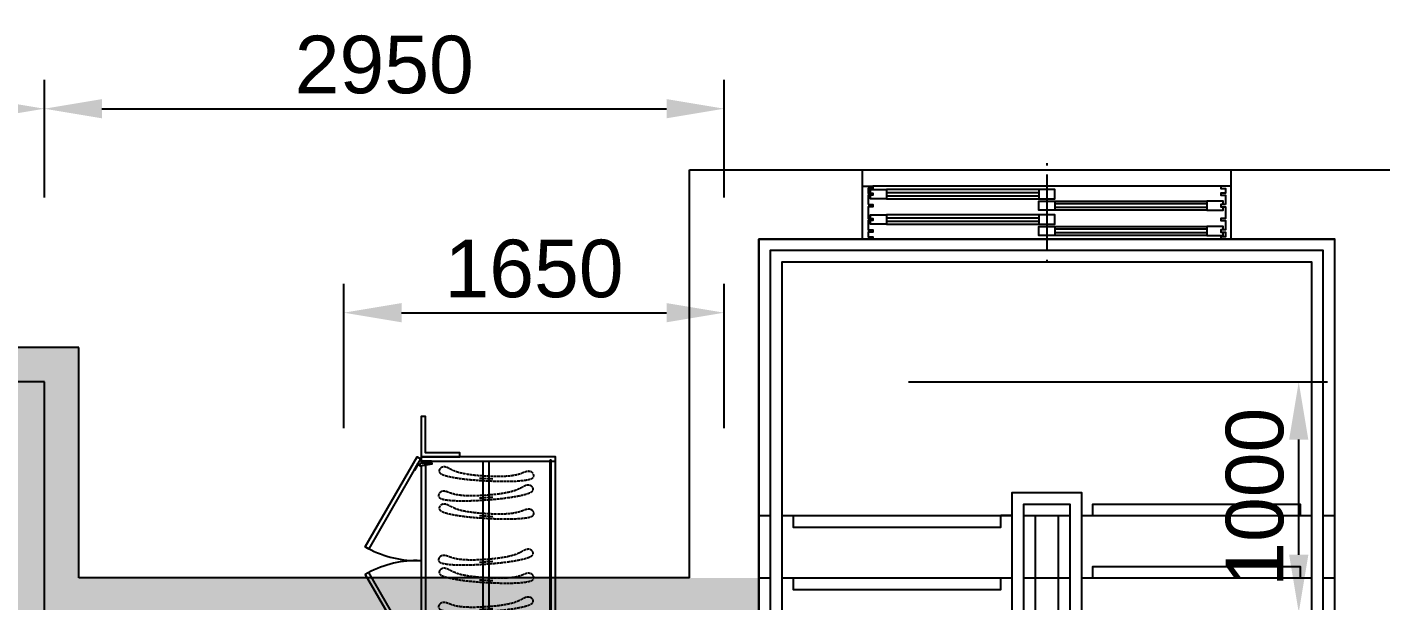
# Model space of a CAD drawing. Header units: millimetres. Extents: x 140860 to 617150, y 61650 to 208518.
# Drawn here: x 545615 to 551490, y 104027 to 106517 of the extents above; entities that cross this region are included whole.
import ezdxf

# ---------------------------------------------------------------- set-up
doc = ezdxf.new("R2010")
doc.units = ezdxf.units.MM
doc.linetypes.add('ACAD_ISO02W100', pattern=[15, 12, -3])
doc.linetypes.add('CENTER', pattern=[50.800000000000004, 31.75, -6.35, 6.35, -6.35])
for name, color, linetype in [('CEN', 1, 'CENTER'), ('DIM', 3, 'Continuous'), ('FIN', 5, 'Continuous'), ('FUN', 3, 'Continuous'), ('HAT', 9, 'Continuous'), ('WAL', 2, 'Continuous'), ('WIN', 4, 'Continuous')]:
    doc.layers.add(name, color=color, linetype=linetype)
doc.styles.get("Standard").update_dxf_attribs({"font": 'arial.ttf'})
doc.dimstyles.new('치수100', dxfattribs={"dimscale": 100, "dimtxt": 2.5, "dimasz": 2.5, "dimexe": 1.25, "dimexo": 8, "dimtad": 1, "dimtxsty": 'Standard', "dimcen": 2.5, "dimadec": 0, "dimazin": 0, "dimtfac": 1, "dimtmove": 0, "dimatfit": 1, "dimfxl": 1, "dimarcsym": 0})

# ---------------------------------------------------------------- blocks, each defined once
blk = doc.blocks.new('*U14')
at = {"color": 8}
for p, q in [((57.83243725977809, 612.6049635290054), (27.5215481273226, 595.1049635289982)), ((27.5215481273226, 595.1049635289982), (28.38714795086344, 593.6057006556128)), ((28.38714795086344, 593.6057006556128), (58.69803708331528, 611.1057006556165)), ((33.82439095215523, 587.8136966245928), (31.01290458155563, 595.1216819531709)), ((38.38306119810295, 586.8394749202542), (32.95422119900832, 596.242501624847)), ((57.83243725977809, 612.6049635290054), (58.69803708331528, 611.1057006556165)), ((842.1675627402219, 612.6049635290054), (841.3019629166847, 611.1057006556165)), ((871.6128520491366, 593.6057006556128), (841.3019629166847, 611.1057006556165)), ((842.1675627402219, 612.6049635290054), (872.4784518726774, 595.1049635289982)), ((861.616938801897, 586.8394749202542), (867.0457788009917, 596.242501624847)), ((866.1756090478448, 587.8136966245928), (868.9870954184444, 595.1216819531709)), ((872.4784518726774, 595.1049635289982), (871.6128520491366, 593.6057006556128)), ((25.39589974767296, 582), (18, 582)), ((18.00000000000364, 537.220735255616), (18, 577.220735255616)), ((18, 577.220735255616), (27.56525603190312, 577.220735255616)), ((18.00000000000364, 537.220735255616), (25.82360810978935, 537.2207352556123)), ((25, 577.220735255616), (25.00000000000728, 537.220735255616)), ((863.5368516455974, 564), (36.46314835440216, 564)), ((860.8489944619587, 582), (39.15100553804086, 582)), ((882, 577.220735255616), (872.4347439680969, 577.220735255616)), ((881.9999999999964, 537.220735255616), (874.1763918902107, 537.2207352556123)), ((882, 582), (874.604100252327, 582)), ((875, 577.220735255616), (874.9999999999927, 537.220735255616)), ((881.9999999999964, 537.220735255616), (882, 577.220735255616)), ((18, 0), (882, 0))]:
    blk.add_line(p, q, dxfattribs=at)
at = {"color": 1}
blk.add_line((450, 600.0000000000009), (450, 582.0000000000009), dxfattribs=at)
at = {"color": 8, "linetype": 'Continuous'}
for p, q in [((18, 312.5000000003492), (882, 312.5000000003492)), ((18, 287.500000000349), (882, 287.500000000313))]:
    blk.add_line(p, q, dxfattribs=at)
at = {"color": 8, "linetype": 'ACAD_ISO02W100'}
for p, q in [((69.5204203092544, 328.6517427610816), (69.5204203092544, 271.3482572395587)), ((152.8612018216909, 328.5888318767457), (149.0659125466454, 271.4111681238946)), ((237.6932180426747, 328.5914608660299), (241.4084455153488, 271.4085391346103)), ((366.992655482899, 328.6009644827253), (363.5825564197958, 271.399035517915)), ((443.2328378472207, 328.5769359098364), (447.3710003632391, 271.4230640908039)), ((645.3631450221792, 328.6009644827253), (641.953045959076, 271.399035517915)), ((721.603327386501, 328.5769359098364), (725.7414899025193, 271.4230640908039)), ((807.9628132936214, 328.6124017163238), (804.9609263731163, 271.3875982843165))]:
    blk.add_line(p, q, dxfattribs=at)
for p, q in [((13, 23), (887, 23)), ((13, 23), (13, 18)), ((13, 18), (887, 18)), ((887, 23), (887, 18))]:
    blk.add_line(p, q)
for points in [[(9, 584.41154273188), (398.7114317030082, 809.4115427318616), (389.7114317030082, 824.9999999999816), (0, 600)], [(891, 584.41154273188), (501.2885682969918, 809.4115427318616), (510.2885682969918, 824.9999999999816), (900, 600)]]:
    blk.add_lwpolyline(points, close=True)
for points in [[(18, 22.99999999999992), (18, 582), (0, 582), (0, 0), (18, 0), (18, 17.99999999999994)], [(882, 17.99999999999989), (882, 0), (900, 0), (900, 582), (882, 582), (882, 22.99999999999989)]]:
    blk.add_lwpolyline(points)
at = {"color": 8}
for points in [[(28.58840734937257, 576.7975155827024), (25.79029262526819, 537.5929220807028, 0.3918425513240941), (26.78361175336249, 536.3536033712243), (32.2137573515829, 535.5427447126475), (39.8232164833862, 586.501651758086), (29.36618043846829, 585.5508679813555, 0.8350501042338211)], [(871.4115926506274, 576.7975155827024), (874.2097073747318, 537.5929220807028, -0.3918425513240941), (873.2163882466375, 536.3536033712243), (867.7862426484171, 535.5427447126475), (860.1767835166138, 586.501651758086), (870.6338195615317, 585.5508679813555, -0.8350501042338211)]]:
    blk.add_lwpolyline(points, format="xyb", close=True, dxfattribs=at)
at = {"color": 1}
for centre, start, end in [((0, 600), 1.144999685326866e-13, 29.99999999999526), ((900, 600), 149.9999999999965, 179.9999999999999)]:
    blk.add_arc(centre, 450, start, end, dxfattribs=at)
at = {"color": 8}
for centre, start, end in [((35.66415754245827, 585.269715162767), 125.8738505391974, 169.4815578102439), ((864.3358424575417, 585.269715162767), 10.51844218975561, 54.12614946079784), ((35.66415754245827, 585.269715162767), 20.90886654812152, 30.00000000005818), ((864.3358424575417, 585.269715162767), 149.9999999999449, 159.0911334518781)]:
    blk.add_arc(centre, 3.139519514975, start, end, dxfattribs=at)
at = {"color": 8, "linetype": 'ACAD_ISO02W100'}
for points in [[(59.48765630746493, 300.000000000291), (59.48765630746493, 383.5598934752634), (69.39593159042488, 482.4603874194618), (86.37986854280462, 512.476105864971), (109.8922687216505, 498.8189326136674), (112.1002071342227, 472.7638035616656), (86.37986854280462, 433.2405727343466), (79.09070730096937, 353.5336097028921), (79.09070730096937, 300.000000000291), (79.09070730096937, 246.4663902976899), (86.37986854280553, 166.7594272662355), (112.1002071342236, 127.2361964389167), (109.8922687216518, 101.1810673869148), (86.37986854280553, 87.52389413561116), (69.39593159042579, 117.5396125811203), (59.48765630746539, 216.4401065253186), (59.48765630746493, 300.0000000002909)], [(140.9528222108011, 300.6644838666478), (146.4871097788837, 384.0409041463798), (162.9239461753214, 482.0680025976044), (181.8585739852524, 510.8929455793669), (204.4148142648237, 495.7085006492237), (204.8922373751475, 469.5643462524199), (176.6106947968174, 431.8313906078268), (164.0584357864022, 352.7822121108774), (160.5128306123079, 299.3661466273558), (156.9672254382131, 245.9500811438343), (158.9612791601867, 165.9353601416274), (182.0074650160104, 124.7954171447593), (178.0787072808898, 98.94373239097743), (153.7133999717516, 86.87380517008727), (138.7547374373094, 117.9484875237842), (135.4185346427194, 217.2880635869157), (140.9528222108011, 300.6644838666477)], [(229.5391762323598, 299.3495334517544), (224.1216347158784, 382.7336209113287), (227.5969258962295, 482.068428369244), (242.5990834061004, 513.1221356882022), (266.9474669591918, 501.0181048828115), (270.8400242558719, 475.1609445661362), (247.7362583409185, 434.0533103258424), (245.6301728757271, 354.0414597578145), (249.1009833450803, 300.6204822070783), (252.5717938144335, 247.1995046563422), (265.0133587403525, 168.1328284298732), (293.242041286192, 130.3603109864603), (292.7280125511552, 104.2168506873771), (270.1505336751707, 89.06400306751351), (251.2562840607484, 117.9154293703911), (234.956717748842, 215.9654459921801), (229.5391762323598, 299.3495334517543)], [(355.2726225951319, 300.5970442954412), (360.2452261262906, 384.0088480864553), (376.0214556594783, 482.1444288062203), (394.7615116729803, 511.0962468633527), (417.419510908052, 496.064067578572), (418.0730098134773, 469.923721729085), (390.0462484593359, 432.0011395347681), (378.02668774228, 352.8692117971214), (374.8409319260336, 299.4304774589124), (371.6551761097876, 245.9917431207033), (374.1881013287543, 165.9922673902822), (397.510851009315, 125.0084786485782), (393.7562991623236, 99.13091921229373), (369.4728381151108, 86.89716006169752), (354.3052200577936, 117.8703877054198), (350.3000190639741, 217.1852405044269), (355.2726225951319, 300.597044295441)], [(435.2953496526025, 299.2754854695184), (429.261084618397, 382.6172123717472), (432.0014062094001, 481.9750115576552), (446.7734192360481, 513.1388543781906), (471.2106815711099, 501.2152830611026), (475.2944224688881, 475.3876272977546), (452.4954012438393, 434.1101973454612), (450.9812975237601, 354.0849555949236), (454.8472190292723, 300.6911168239227), (458.7131405347845, 247.2972780529217), (471.7392967480259, 168.3248076495251), (500.2466462129037, 130.7621583982532), (499.9260397008175, 104.6156107597103), (477.4612787558181, 89.29615061679567), (458.3541046187374, 118.0070085750275), (441.3296146868083, 215.9337585672895), (435.2953496526025, 299.2754854695183)], [(633.6431121344121, 300.5970442954412), (638.6157156655709, 384.0088480864553), (654.3919451987585, 482.1444288062203), (673.1320012122605, 511.0962468633527), (695.7900004473322, 496.064067578572), (696.4434993527575, 469.923721729085), (668.4167379986161, 432.0011395347681), (656.3971772815603, 352.8692117971214), (653.2114214653138, 299.4304774589124), (650.0256656490678, 245.9917431207033), (652.5585908680346, 165.9922673902822), (675.8813405485953, 125.0084786485782), (672.1267887016038, 99.13091921229373), (647.843327654391, 86.89716006169752), (632.6757095970738, 117.8703877054198), (628.6705086032543, 217.1852405044269), (633.6431121344121, 300.597044295441)], [(713.6658391918827, 299.2754854695184), (707.6315741576773, 382.6172123717472), (710.3718957486803, 481.9750115576552), (725.1439087753283, 513.1388543781906), (749.5811711103902, 501.2152830611026), (753.6649120081684, 475.3876272977546), (730.8658907831195, 434.1101973454612), (729.3517870630403, 354.0849555949236), (733.2177085685526, 300.6911168239227), (737.0836300740648, 247.2972780529217), (750.1097862873062, 168.3248076495251), (778.6171357521839, 130.7621583982532), (778.2965292400977, 104.6156107597103), (755.8317682950983, 89.29615061679567), (736.7245941580177, 118.0070085750275), (719.7001042260886, 215.9337585672895), (713.6658391918827, 299.2754854695183)], [(796.4428815875917, 300.5255740165902), (800.8202305222749, 383.9707333360662), (815.8958790060951, 482.2163767218248), (834.4288920775907, 511.3011647508659), (857.1935664568664, 496.4310287800056), (858.0335553353452, 470.2960108799884), (830.278078067251, 432.1744280966487), (818.8234151776969, 352.9587571382216), (816.0190160855459, 299.4986531959137), (813.2146169933949, 246.0385492536057), (816.3182594303667, 166.0591817209066), (839.9328273420115, 125.2428397163489), (836.3630027335967, 99.33915090152288), (812.1674454200274, 86.93244506668944), (796.779225088138, 117.796666152272), (792.0655326529086, 217.0804146971139), (796.4428815875917, 300.5255740165901)]]:
    blk.add_open_spline(points, degree=3, knots=[0, 0, 0, 0, 1, 2, 3, 4, 5, 6, 6, 6, 7, 8, 9, 10, 11, 12, 12, 12, 12], dxfattribs=at)
blk = doc.blocks.new('*D104')
at = {"layer": 'Defpoints', "color": 0, "transparency": 16777216}
for p in [(545689.5315063708, 106162.6450238902), (539989.5315063708, 104976.8497476398), (545689.5315063708, 104976.8497476398)]:
    blk.add_point(p, dxfattribs=at)
at = {"layer": 'DIM', "color": 0, "lineweight": -2, "transparency": 16777216}
for p, q in [((539989.5315063708, 105776.8497476398), (539989.5315063708, 106287.6450238902)), ((545689.5315063708, 105776.8497476398), (545689.5315063708, 106287.6450238902)), ((540239.5315063708, 106162.6450238902), (545439.5315063708, 106162.6450238902))]:
    blk.add_line(p, q, dxfattribs=at)
at = {"layer": 'DIM', "color": 0, "transparency": 16777216}
for points in [[(540239.5315063708, 106204.3116905568), (540239.5315063708, 106120.9783572235), (539989.5315063708, 106162.6450238902)], [(545439.5315063708, 106204.3116905568), (545439.5315063708, 106120.9783572235), (545689.5315063708, 106162.6450238902)]]:
    blk.add_solid(points, dxfattribs=at)
at = {"layer": 'DIM', "color": 0, "transparency": 16777216, "insert": (542839.5315063708, 106352.7882708206), "char_height": 250, "attachment_point": 5}
blk.add_mtext('5700', dxfattribs=at)
blk = doc.blocks.new('*D109')
at = {"layer": 'Defpoints', "color": 0, "transparency": 16777216}
for p in [(548639.5315063708, 105277.531924489), (546989.5315063708, 103976.8497476398), (548639.5315063708, 103976.8497476398)]:
    blk.add_point(p, dxfattribs=at)
at = {"layer": 'DIM', "color": 0, "lineweight": -2, "transparency": 16777216}
for p, q in [((546989.5315063708, 104776.8497476398), (546989.5315063708, 105402.531924489)), ((548639.5315063708, 104776.8497476398), (548639.5315063708, 105402.531924489)), ((547239.5315063708, 105277.531924489), (548389.5315063708, 105277.531924489))]:
    blk.add_line(p, q, dxfattribs=at)
at = {"layer": 'DIM', "color": 0, "transparency": 16777216}
for points in [[(547239.5315063708, 105319.1985911557), (547239.5315063708, 105235.8652578223), (546989.5315063708, 105277.531924489)], [(548389.5315063708, 105319.1985911557), (548389.5315063708, 105235.8652578223), (548639.5315063708, 105277.531924489)]]:
    blk.add_solid(points, dxfattribs=at)
at = {"layer": 'DIM', "color": 0, "transparency": 16777216, "insert": (547814.5315063708, 105467.6751714194), "char_height": 250, "attachment_point": 5}
blk.add_mtext('1650', dxfattribs=at)
blk = doc.blocks.new('*D102')
at = {"layer": 'Defpoints', "color": 0, "transparency": 16777216}
for p in [(548639.5315063708, 106162.6450238902), (545689.5315063708, 104976.8497476398), (548639.5315063708, 104976.8497476398)]:
    blk.add_point(p, dxfattribs=at)
at = {"layer": 'DIM', "color": 0, "lineweight": -2, "transparency": 16777216}
for p, q in [((545689.5315063708, 105776.8497476398), (545689.5315063708, 106287.6450238902)), ((548639.5315063708, 105776.8497476398), (548639.5315063708, 106287.6450238902)), ((545939.5315063708, 106162.6450238902), (548389.5315063708, 106162.6450238902))]:
    blk.add_line(p, q, dxfattribs=at)
at = {"layer": 'DIM', "color": 0, "transparency": 16777216}
for points in [[(545939.5315063708, 106204.3116905568), (545939.5315063708, 106120.9783572235), (545689.5315063708, 106162.6450238902)], [(548389.5315063708, 106204.3116905568), (548389.5315063708, 106120.9783572235), (548639.5315063708, 106162.6450238902)]]:
    blk.add_solid(points, dxfattribs=at)
at = {"layer": 'DIM', "color": 0, "transparency": 16777216, "insert": (547164.5315063708, 106352.7882708206), "char_height": 250, "attachment_point": 5}
blk.add_mtext('2950', dxfattribs=at)
blk = doc.blocks.new('*D99')
at = {"layer": 'Defpoints', "color": 0, "transparency": 16777216}
for p in [(548639.531506371, 104976.8497476398), (551132.9240092272, 104976.8497476398), (548639.531506371, 103976.8497476399)]:
    blk.add_point(p, dxfattribs=at)
at = {"layer": 'DIM', "color": 0, "lineweight": -2, "transparency": 16777216}
for p, q in [((549439.531506371, 104976.8497476398), (551257.9240092272, 104976.8497476398)), ((551132.9240092272, 104226.8497476399), (551132.9240092272, 104726.8497476398)), ((549439.531506371, 103976.8497476399), (551257.9240092272, 103976.8497476399))]:
    blk.add_line(p, q, dxfattribs=at)
at = {"layer": 'DIM', "color": 0, "transparency": 16777216}
for points in [[(551091.2573425606, 104726.8497476398), (551174.5906758938, 104726.8497476398), (551132.9240092272, 104976.8497476398)], [(551091.2573425606, 104226.8497476399), (551174.5906758938, 104226.8497476399), (551132.9240092272, 103976.8497476399)]]:
    blk.add_solid(points, dxfattribs=at)
at = {"layer": 'DIM', "color": 0, "transparency": 16777216, "insert": (550942.7807622966, 104476.8497476397), "char_height": 250, "attachment_point": 5, "rotation": 90}
blk.add_mtext('1000', dxfattribs=at)
blk = doc.blocks.new('*U133')
at = {"color": 1}
for p, q in [((800.0000000000291, 90), (800.0000000000291, 100)), ((800.0000000000291, -280), (800.0000000000291, 50)), ((800.0000000000291, -330), (800.0000000000291, -320))]:
    blk.add_line(p, q, dxfattribs=at)
at = {"color": 8}
for p, q in [((1555.000000000058, 0), (45, 0)), ((105, -15), (765.0000000000291, -15)), ((765.0000000000291, -55), (105, -55)), ((1495.000000000058, -65), (835.0000000000291, -65)), ((835.0000000000291, -105), (1495.000000000058, -105)), ((105, -125), (765.0000000000291, -125)), ((765.0000000000291, -165), (105, -165)), ((1495.000000000058, -175), (835.0000000000291, -175)), ((45, -230), (1555.000000000058, -230)), ((835.0000000000291, -215), (1495.000000000058, -215))]:
    blk.add_line(p, q, dxfattribs=at)
for p, q in [((105, -27.5), (765.0000000000291, -27.5)), ((105, -42.5), (765.0000000000291, -42.5)), ((1495.000000000058, -77.5), (835.0000000000291, -77.5)), ((1495.000000000058, -92.5), (835.0000000000291, -92.5)), ((105, -137.5), (765.0000000000291, -137.5)), ((105, -152.5), (765.0000000000291, -152.5)), ((1495.000000000058, -187.5), (835.0000000000291, -187.5)), ((1495.000000000058, -202.5), (835.0000000000291, -202.5))]:
    blk.add_line(p, q)
for points in [[(25, -150), (45, -150), (45, -140), (25, -140), (25, -90), (45, -90), (45, -80), (25, -80), (25, -40), (45, -40), (45, -30), (25, -30), (25, -10), (45, -10), (45, 0), (0, 0), (0, -230), (45, -230), (45, -220), (25, -220), (25, -200), (45, -200), (45, -190), (25, -190)], [(1575.000000000058, -150), (1555.000000000058, -150), (1555.000000000058, -140), (1575.000000000058, -140), (1575.000000000058, -90), (1555.000000000058, -90), (1555.000000000058, -80), (1575.000000000058, -80), (1575.000000000058, -40), (1555.000000000058, -40), (1555.000000000058, -30), (1575.000000000058, -30), (1575.000000000058, -10), (1555.000000000058, -10), (1555.000000000058, 0), (1600.000000000058, 0), (1600.000000000058, -230), (1555.000000000058, -230), (1555.000000000058, -220), (1575.000000000058, -220), (1575.000000000058, -200), (1555.000000000058, -200), (1555.000000000058, -190), (1575.000000000058, -190)], [(765.0000000000291, -55), (765.0000000000291, -15), (835.0000000000291, -15), (835.0000000000291, -55)], [(835.0000000000291, -105), (835.0000000000291, -65), (765.0000000000291, -65), (765.0000000000291, -105)], [(765.0000000000291, -165), (765.0000000000291, -125), (835.0000000000291, -125), (835.0000000000291, -165)], [(835.0000000000291, -215), (835.0000000000291, -175), (765.0000000000291, -175), (765.0000000000291, -215)]]:
    blk.add_lwpolyline(points, close=True)
for points in [[(35, -40), (35, -55), (105, -55), (105, -15), (35, -15), (35, -30)], [(1565.000000000058, -90), (1565.000000000058, -105), (1495.000000000058, -105), (1495.000000000058, -65), (1565.000000000058, -65), (1565.000000000058, -80)], [(35, -150), (35, -165), (105, -165), (105, -125), (35, -125), (35, -140)], [(1565.000000000058, -200), (1565.000000000058, -215), (1495.000000000058, -215), (1495.000000000058, -175), (1565.000000000058, -175), (1565.000000000058, -190)]]:
    blk.add_lwpolyline(points)

msp = doc.modelspace()

# ---------------------------------------------------------------- hatches: boundary and pattern name
at = {"layer": 'HAT', "true_color": 0x939598}
h = msp.add_hatch(color=252, dxfattribs=at)
h.dxf.hatch_style = 1
h.paths.add_polyline_path([(540939.5315063708, 105056.8497476398), (540939.5315063708, 105126.8497476398), (539839.5315063708, 105126.8497476398), (539839.5315063708, 100276.8497476398), (539839.5315063708, 99576.84974763978), (540139.5315063708, 99576.84974763978), (540139.5315063708, 100276.8497476398), (543389.5315063708, 100276.8497476398), (543389.5315063708, 101626.8497476398), (543589.5315063708, 101626.8497476398), (543589.5315063708, 101776.8497476398), (543239.5315063708, 101776.8497476398), (543239.5315063708, 100426.8497476398), (540139.5315063708, 100426.8497476398), (540139.5315063708, 104826.8497476398), (540939.5315063708, 104826.8497476398)])
h.paths.add_polyline_path([(545839.5315063708, 105126.8497476398), (543939.5315063708, 105126.8497476398), (543939.5315063708, 104826.8497476398), (545539.5315063708, 104826.8497476398), (545539.5315063708, 103826.8497476398), (545539.5315063708, 103769.8497476398), (545539.5315063708, 103751.8497476398), (545539.5315063709, 101776.8497476398), (544489.5315063708, 101776.8497476398), (544489.5315063708, 101626.8497476398), (545689.5315063708, 101626.8497476398), (545689.5315063708, 102076.8497476398), (545889.5315063708, 102076.8497476398), (545889.5315063708, 102226.8497476398), (545689.5315063708, 102226.8497476398), (545689.5315063708, 103826.8497476398), (548489.5315063708, 103826.8497476398), (548489.5315063708, 102226.8497476398), (547739.5315063708, 102226.8497476398), (546689.5315063708, 102226.8497476398), (546689.5315063708, 102076.8497476398), (546889.5315063708, 102076.8497476398), (546889.5315063708, 101626.8497476398), (546989.5315063708, 101626.8497476398), (546989.5315063708, 102076.8497476398), (548489.5315063708, 102076.8497476398), (548489.5315063708, 101626.8497476398), (548789.5315063708, 101626.8497476398), (548789.5315063708, 102226.8497476398), (548789.5315063708, 104126.8497476398), (545839.5315063708, 104126.8497476398)])
h.paths.add_polyline_path([(548789.5315063708, 100276.8497476398), (548789.5315063708, 100626.8497476398), (548689.5315063708, 100626.8497476398), (548489.5315063708, 100626.8497476398), (548489.5315063708, 100426.8497476398), (546989.5315063708, 100426.8497476398), (546889.5315063708, 100426.8497476398), (544739.5315063708, 100426.8497476398), (544739.5315063708, 100276.8497476398), (548489.5315063708, 100276.8497476398), (548489.5315063708, 98576.84974763978), (548719.5315063708, 98576.84974763978), (548789.5315063708, 98576.84974763978)])
h.paths.add_polyline_path([(548789.5315063708, 97476.84974763978), (548489.5315063708, 97476.84974763978), (548489.5315063708, 96576.84974763978), (545839.5315063708, 96576.84974763978), (545839.5315063708, 97476.84974763978), (544489.5315063708, 97476.84974763978), (544489.5315063708, 96626.84974763978), (544589.5315063708, 96626.84974763978), (544589.5315063708, 97376.84974763978), (545739.5315063708, 97376.84974763978), (545739.5315063708, 97016.84974763978), (545739.5315063708, 96576.84974763978), (545739.5315063708, 95676.84974763978), (545379.5315063708, 95676.84974763978), (544589.5315063708, 95676.84974763978), (544589.5315063708, 95726.84974763978), (544489.5315063708, 95726.84974763978), (544489.5315063708, 95676.84974763978), (540139.5315063708, 95676.84974763978), (540139.5315063708, 96376.84974763979), (539909.5315063708, 96376.84974763979), (539839.5315063708, 96376.84974763978), (539839.5315063708, 95376.84974763978), (546039.5315063708, 95376.84974763978), (546039.5315063708, 96276.84974763978), (548789.5315063708, 96276.84974763978)])
at = {"layer": 'HAT'}
h = msp.add_hatch(dxfattribs=at)
h.set_pattern_fill('_USER', color=256, scale=150, pattern_type=0)
h.set_pattern_definition([(0, (126795, 150.0000000000437), (0, 150), [])])
edge = h.paths.add_edge_path()
edge.add_line((544913.794935697, 104201.113176966), (544957.5315063708, 104244.8497476398))
edge.add_line((544957.5315063708, 104244.8497476398), (544957.5315063708, 104610.6726142938))
edge.add_line((544957.5315063708, 104610.6726142938), (544954.7432916329, 104612.2823908232))
edge.add_line((544954.7432916329, 104612.2823908232), (544938.0300055956, 104609.7866727156))
edge.add_line((544938.0300055956, 104609.7866727156), (544928.4258057151, 104593.1517105565))
edge.add_line((544928.4258057151, 104593.1517105565), (544926.9265428418, 104594.01731038))
edge.add_line((544926.9265428418, 104594.01731038), (544954.5605579212, 104624.3119702489))
edge.add_arc((544958.4277969359, 104622.0792187626), 4.465502972586933, -81.50703938243203, 149.9999999996209, ccw=False)
edge.add_line((544959.0872976885, 104617.6626844249), (545002.3107711151, 104619.5622468446))
edge.add_line((545002.3107711151, 104619.5622468446), (545002.3107711151, 104626.02613953))
edge.add_arc((545002.0218009299, 104624.8935004835), 1.168920432514613, 8.492960617443373, 75.68745538620908, ccw=False)
edge.add_line((545003.1779029996, 104625.0661358864), (545003.9887616581, 104619.6359902882))
edge.add_line((545003.9887616581, 104619.6359902882), (544975.5315063708, 104615.3865992854))
edge.add_line((544975.5315063708, 104615.3865992854), (544975.5315063708, 104262.8497476398))
edge.add_line((544975.5315063708, 104262.8497476398), (545111.2776181682, 104398.5958594372))
edge.add_spline(control_points=[(545111.2776181682, 104398.5958594372), (545097.6096866467, 104400.8742846004), (545050.7848403068, 104410.5152170704), (545028.4352595074, 104424.981748852), (545043.4674387921, 104447.6397480871), (545069.6077846417, 104448.2932469925), (545096.5157834695, 104428.4068358351), (545127.9322775948, 104419.9852245842), (545131.7370677465, 104419.0553090155)], knot_values=[0.6841267009211387, 0.6841267009211387, 0.6841267009211387, 0.6841267009211387, 1, 2, 3, 4, 5, 5.12865242324556, 5.12865242324556, 5.12865242324556, 5.12865242324556], degree=3, periodic=0)
edge.add_line((545131.7370677465, 104419.0553090155), (545174.6359891987, 104461.9542304678))
edge.add_spline(control_points=[(545174.6359891988, 104461.9542304678), (545129.181642337, 104460.4500464916), (545054.4764515058, 104463.6816186592), (545026.3926519926, 104476.9936564151), (545038.3162233096, 104501.4309187502), (545064.143879073, 104505.5146596479), (545101.406888519, 104484.9329484258), (545163.2155074382, 104481.9345384111), (545195.5161688705, 104482.8344101396)], knot_values=[0.2965016212924941, 0.2965016212924941, 0.2965016212924941, 0.2965016212924941, 1, 2, 3, 4, 5, 5.708236158773217, 5.708236158773217, 5.708236158773217, 5.708236158773217], degree=3, periodic=0)
edge.add_line((545195.5161688705, 104482.8344101395), (545227.0315063703, 104514.3497476394))
edge.add_line((545227.0315063704, 104514.3497476394), (545227.0315063704, 104548.9556976711))
edge.add_spline(control_points=[(545227.0315063705, 104548.9556976711), (545150.8127054507, 104553.4041480681), (545056.8419539111, 104568.0471372543), (545028.2303416198, 104586.2786397174), (545043.1004775907, 104609.0433140966), (545069.2354954907, 104609.8833029751), (545106.3043815683, 104582.894270785), (545180.1026270972, 104571.6341907106), (545227.0315063704, 104568.6252540748)], knot_values=[0.04880651741538056, 0.04880651741538056, 0.04880651741538056, 0.04880651741538056, 1, 2, 3, 4, 5, 5.917157424042503, 5.917157424042503, 5.917157424042503, 5.917157424042503], degree=3, periodic=0)
edge.add_spline(control_points=[(545227.0315063704, 104568.6252540748), (545231.2703743596, 104568.3534707851), (545235.6040804533, 104568.1010873701), (545240.0328531748, 104567.8687637253), (545244.1107406791, 104567.6548467448), (545248.1102505713, 104567.4662764231), (545252.0315063704, 104567.3025217759)], knot_values=[5.917157424042503, 5.917157424042503, 5.917157424042503, 5.917157424042503, 6, 6, 6, 6.076279079228819, 6.076279079228819, 6.076279079228819, 6.076279079228819], degree=3, periodic=0)
edge.add_spline(control_points=[(545252.0315063704, 104567.3025217759), (545261.5563353414, 104566.9047576189), (545270.6194523914, 104566.6534099916), (545279.2226277462, 104566.5408690151)], knot_values=[6.076279079228819, 6.076279079228819, 6.076279079228819, 6.076279079228819, 6.261562881392669, 6.261562881392669, 6.261562881392669, 6.261562881392669], degree=3, periodic=0)
edge.add_line((545279.2226277462, 104566.5408690151), (545539.5315063708, 104826.8497476398))
edge.add_line((545539.5315063708, 104826.8497476398), (543939.5315063708, 104826.8497476398))
edge.add_line((543939.5315063708, 104826.8497476398), (543894.5315063706, 104826.8497476398))
edge.add_line((543894.5315063708, 104826.8497476398), (540984.5315063708, 104826.8497476398))
edge.add_line((540984.5315063708, 104826.8497476398), (540939.5315063708, 104826.8497476398))
edge.add_line((540939.5315063708, 104826.8497476398), (540139.5315063708, 104826.8497476398))
edge.add_line((540139.5315063708, 104826.8497476398), (540139.5315063708, 100426.8497476398))
edge.add_line((540139.5315063708, 100426.8497476398), (540439.5315063708, 100426.8497476398))
edge.add_line((540439.5315063708, 100426.8497476398), (540439.5315063708, 100876.8497476398))
edge.add_line((540439.5315063708, 100876.8497476398), (540889.5315063708, 100876.8497476398))
edge.add_line((540889.5315063708, 100876.8497476398), (540889.5315063708, 102526.8497476398))
edge.add_line((540889.5315063708, 102526.8497476398), (542489.5315063708, 102526.8497476398))
edge.add_line((542489.5315063708, 102526.8497476398), (542489.5315063708, 101776.8497476398))
edge.add_line((542489.5315063708, 101776.8497476398), (544765.6694395731, 104052.9876808422))
edge.add_line((544765.6694395731, 104052.9876808422), (544714.5315063708, 104141.5611793428))
edge.add_line((544714.5315063708, 104141.5611793428), (544730.119963639, 104150.5611793428))
edge.add_line((544730.119963639, 104150.5611793428), (544730.3000356966, 104150.2492853899))
edge.add_arc((544939.5315063708, 103751.8497476398), 449.9999999999645, 93.27867101688071, 117.70755722404519, ccw=False)
h.paths.add_polyline_path([(543248.962788297, 103665.1124446256), (543248.962788297, 102939.7715048468), (542092.7195119855, 102939.7715048468), (542092.7195119855, 103665.1124446256)], flags=0)
h.paths.add_polyline_path([(542707.7736328432, 104085.3199109807), (542637.7736328432, 104085.3199109807), (542637.7736328432, 104025.3199109807), (542087.7736328432, 104025.3199109807), (542087.7736328432, 104085.3199109807), (542087.7736328432, 104525.3199109807), (542087.7736328432, 104585.3199109807), (542637.7736328432, 104585.3199109807), (542637.7736328432, 104525.3199109807), (542707.7736328432, 104525.3199109807)], flags=16)
h.paths.add_polyline_path([(541409.5315063708, 104305.3199109807, -1), (541969.5315063708, 104305.3199109807, -1)], flags=16)
h.paths.add_polyline_path([(544962.3107711151, 104633.8497476398), (544962.3107711151, 104626.8497476398), (545002.3107711151, 104626.8497476398), (545002.3107711151, 104633.8497476398)], flags=16)
h.paths.add_polyline_path([(544962.3107711151, 104633.8497476398), (544957.5315063708, 104633.8497476398), (544957.5315063708, 104626.4538478921), (544962.3107711151, 104624.2844916079)], flags=16)
h.paths.add_polyline_path([(541291.2893798983, 104085.3199109807), (541291.2893798983, 104025.3199109807), (540741.2893798983, 104025.3199109807), (540741.2893798983, 104085.3199109807), (540671.2893798983, 104085.3199109807), (540671.2893798983, 104525.3199109807), (540741.2893798983, 104525.3199109807), (540741.2893798983, 104585.3199109807), (541291.2893798983, 104585.3199109807), (541291.2893798983, 104525.3199109807)], flags=16)
h.paths.add_polyline_path([(547889.5315063708, 99676.84974763978), (546584.6643217846, 98371.98256305372), (547102.6566892285, 98371.98256305372), (547102.6566892285, 97661.08849853986), (545873.7702572709, 97661.08849853986), (545689.5315063708, 97476.84974763978), (545839.5315063708, 97476.84974763978), (545839.5315063708, 96576.84974763978), (546839.5315063708, 96576.84974763978), (546839.5315063708, 97176.84974763978), (547889.5315063708, 97176.84974763978)])
h.paths.add_polyline_path([(546789.5315063708, 97476.84974763978), (546789.5315063708, 97396.84974763978), (546379.5315063708, 97396.84974763978), (546369.5315063708, 97396.84974763978), (545889.5315063708, 97396.84974763978), (545889.5315063708, 97476.84974763978), (546369.5315063708, 97476.84974763978)], flags=16)
h.paths.add_polyline_path([(545379.5315063708, 97016.84974763978), (545229.5315063708, 97016.84974763978), (544009.5315063708, 95796.84974763978), (544489.5315063708, 95796.84974763978), (544489.5315063708, 95756.84974763978), (544529.5315063708, 95756.84974763978), (544529.5315063708, 95766.84974763978), (544549.5315063708, 95766.84974763978), (544589.5315063708, 95756.84974763979), (544589.5315063708, 95726.84974763978), (544589.5315063708, 95676.84974763978), (545379.5315063708, 95676.84974763978)])
h.paths.add_polyline_path([(542031.6617313543, 102931.5209463822), (543322.4739816872, 102931.5209463822), (543322.4739816872, 103676.9270715486), (542031.6617313543, 103676.9270715486)], flags=24)

# ---------------------------------------------------------------- linework, layer by layer
for p, q in [((548789.5315063708, 104396.8497476398), (548839.5315063708, 104396.8497476398)), ((548889.5315063708, 104396.8497476398), (549889.5315063708, 104396.8497476398)), ((548889.5315063708, 104396.8497476398), (548939.5315063708, 104396.8497476398)), ((549889.5315063708, 104396.8497476398), (549839.5315063708, 104396.8497476398)), ((549939.5315063708, 104396.8497476398), (550139.5315063708, 104396.8497476398)), ((549989.5315063708, 104396.8497476398), (549989.5315063708, 102236.8497476398)), ((550089.5315063708, 104396.8497476398), (550089.5315063708, 102236.8497476398)), ((550189.5315063708, 104396.8497476398), (551189.5315063708, 104396.8497476398)), ((551239.5315063708, 104396.8497476398), (551289.5315063708, 104396.8497476398)), ((548789.5315063708, 104126.8497476398), (548839.5315063708, 104126.8497476398)), ((548889.5315063708, 104126.8497476398), (549889.5315063708, 104126.8497476398)), ((549939.5315063708, 104126.8497476398), (550139.5315063708, 104126.8497476398)), ((550189.5315063708, 104126.8497476398), (551189.5315063708, 104126.8497476398)), ((551239.5315063708, 104126.8497476398), (551289.5315063708, 104126.8497476398))]:
    msp.add_line(p, q)
for points in [[(551289.5315063708, 102236.8497476398), (551289.5315063708, 105596.8497476398), (548789.5315063708, 105596.8497476398), (548789.5315063708, 102236.8497476398)], [(551239.5315063708, 102236.8497476398), (551239.5315063708, 105546.8497476398), (548839.5315063708, 105546.8497476398), (548839.5315063708, 102236.8497476398)], [(551189.5315063708, 102236.8497476398), (551189.5315063708, 105496.8497476398), (548889.5315063708, 105496.8497476398), (548889.5315063708, 102236.8497476398)], [(549889.5315063708, 102236.8497476398), (549889.5315063708, 104496.8497476398), (550189.5315063708, 104496.8497476398), (550189.5315063708, 102236.8497476398)], [(549939.5315063708, 102236.8497476398), (549939.5315063708, 104446.8497476398), (550139.5315063708, 104446.8497476398), (550139.5315063708, 102236.8497476398)], [(550239.5315063708, 104396.8497476398), (550239.5315063708, 104446.8497476398), (551139.5315063708, 104446.8497476398), (551139.5315063708, 104396.8497476398)], [(548939.5315063708, 104396.8497476398), (548939.5315063708, 104346.8497476398), (549839.5315063708, 104346.8497476398), (549839.5315063708, 104396.8497476398)], [(550239.5315063708, 104126.8497476398), (550239.5315063708, 104176.8497476398), (551139.5315063708, 104176.8497476398), (551139.5315063708, 104126.8497476398)], [(548939.5315063708, 104126.8497476398), (548939.5315063708, 104076.8497476398), (549839.5315063708, 104076.8497476398), (549839.5315063708, 104126.8497476398)]]:
    msp.add_lwpolyline(points)
at = {"layer": 'CEN', "ltscale": 50}
for p, q in [((545689.5315, 104976.8497476398), (539989.5315, 104976.8497476398)), ((545689.5315, 103976.8497476398), (545689.5315, 104976.8497476398))]:
    msp.add_line(p, q, dxfattribs=at)
at = {"layer": 'FIN'}
msp.add_line((549239.5315063708, 105896.8497476398), (550839.5315063708, 105896.8497476398), dxfattribs=at)
at = {"layer": 'FUN'}
msp.add_lwpolyline([(547324.919317974, 104651.8497476397), (547342.919317974, 104651.8497476397), (547492.919317974, 104651.8497476397), (547492.8741755879, 104669.8496910331), (547342.919317974, 104669.8496910331), (547342.919317974, 104826.8497476397), (547324.919317974, 104826.8497476397)], close=True, dxfattribs=at)
at = {"layer": 'WAL'}
for p, q in [((548489.5315063708, 104126.8497476398), (548489.5315063708, 105896.8497476398)), ((548489.5315063708, 105896.8497476398), (549239.5315063708, 105896.8497476398)), ((549239.5315063708, 105596.8497476398), (549239.5315063708, 105896.8497476398)), ((550839.5315063708, 105896.8497476398), (551589.5315063708, 105896.8497476398)), ((550839.5315063708, 105596.8497476398), (550839.5315063708, 105896.8497476398)), ((548789.5315063708, 104126.8497476398), (548789.5315063708, 105596.8497476398)), ((548789.5315063708, 105596.8497476398), (551289.5315063708, 105596.8497476398)), ((551289.5315063708, 104126.8497476398), (551289.5315063708, 105596.8497476398)), ((545839.5315063708, 105126.8497476398), (543939.5315063708, 105126.8497476398)), ((545839.5315063708, 104126.8497476398), (545839.5315063708, 105126.8497476398)), ((548489.5315063708, 104126.8497476398), (545839.5315063708, 104126.8497476398)), ((548789.5315063708, 102226.8497476398), (548789.5315063708, 104126.8497476398)), ((551289.5315063708, 102226.8497476398), (551289.5315063708, 104126.8497476398))]:
    msp.add_line(p, q, dxfattribs=at)

# ---------------------------------------------------------------- block references
at = {"layer": 'FUN', "rotation": 90}
msp.add_blockref('*U14', (547906.919317974, 103751.8497476397), dxfattribs=at)
at = {"layer": 'WIN', "rotation": 180}
msp.add_blockref('*U133', (550839.5315063708, 105596.8497476398), dxfattribs=at)

# ---------------------------------------------------------------- dimensions: what is measured, and where the dimension line sits
at = {"layer": 'DIM'}
for base, p1, p2, picture, middle in [((545689.5315063708, 106162.6450238902), (539989.5315063708, 104976.8497476398), (545689.5315063708, 104976.8497476398), '*D104', (542839.5315063708, 106352.7882708206)), ((548639.5315063708, 106162.6450238902), (545689.5315063708, 104976.8497476398), (548639.5315063708, 104976.8497476398), '*D102', (547164.5315063708, 106352.7882708206)), ((548639.5315063708, 105277.531924489), (546989.5315063708, 103976.8497476398), (548639.5315063708, 103976.8497476398), '*D109', (547814.5315063708, 105467.6751714194))]:
    dim = msp.add_linear_dim(base=base, p1=p1, p2=p2, dimstyle='치수100', dxfattribs=at)
    dim.commit()
    dim.dimension.update_dxf_attribs({"geometry": picture, "text_midpoint": middle})
dim = msp.add_linear_dim(base=(551132.9240092272, 104976.8497476398), p1=(548639.5315063708, 103976.8497476398), p2=(548639.5315063708, 104976.8497476398), angle=90, dimstyle='치수100', dxfattribs=at)
dim.commit()
dim.dimension.update_dxf_attribs({"geometry": '*D99', "text_midpoint": (550942.7807622966, 104476.8497476397)})

doc.saveas('drawing.dxf')
